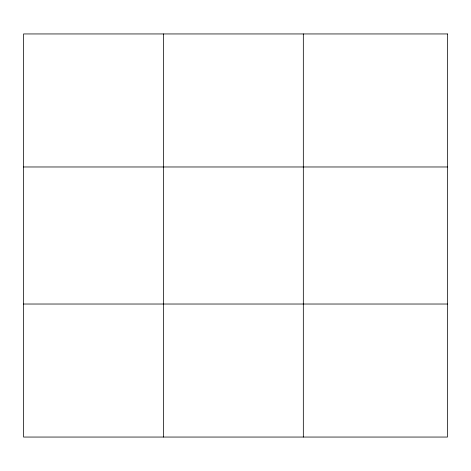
<?xml version="1.0" encoding="UTF-8"?>
<svg xmlns="http://www.w3.org/2000/svg" width="471" height="471" viewBox="0 0 471 471"><rect width="100%" height="100%" fill="white"/><g stroke="black" fill="none" stroke-linecap="round" stroke-linejoin="round"><path stroke-width="0.71" d="M163.437 437.053L163.437 33.947M303.324 437.053L303.324 33.947M23.55 166.975L447.45 166.975M23.55 304.025L447.45 304.025M447.45 33.947L447.45 437.053L23.55 437.053L23.55 33.947L447.45 33.947"/></g></svg>
